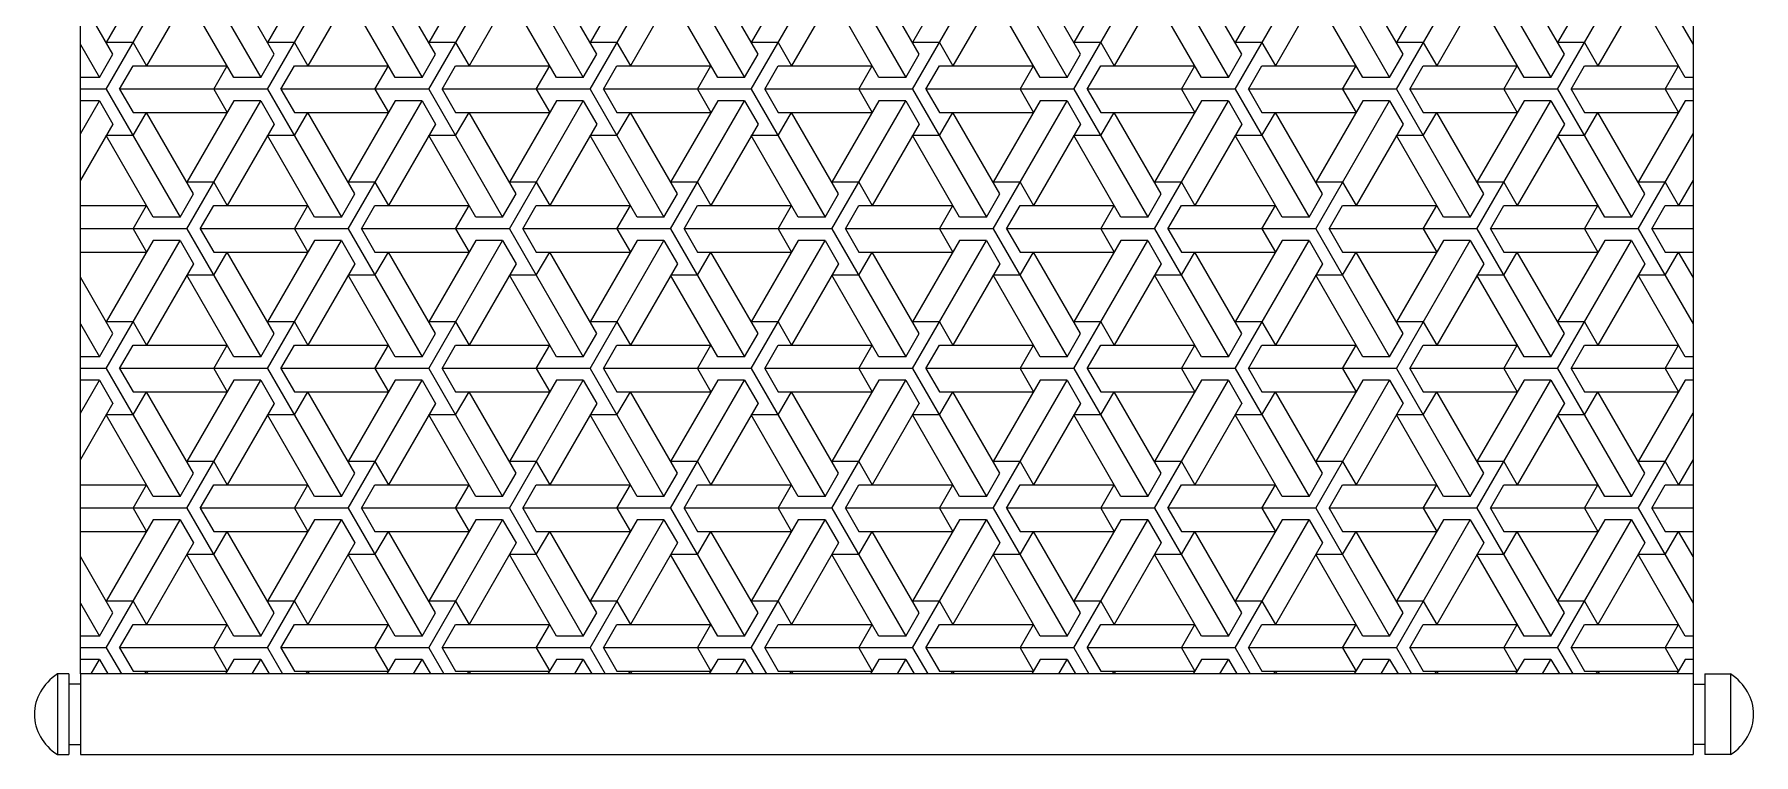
# Model space of a CAD drawing. Header units: millimetres. Extents: x 663 to 1303, y 267 to 1327.
# Drawn here: x 663 to 1303, y 267 to 535 of the extents above; entities that cross this region are included whole.
import ezdxf

# ---------------------------------------------------------------- set-up
doc = ezdxf.new("R2010")
doc.units = ezdxf.units.MM
for name, color, linetype in [('4', 4, 'Continuous'), ('7', 7, 'Continuous'), ('BH', 3, 'Continuous')]:
    doc.layers.add(name, color=color, linetype=linetype)

# ---------------------------------------------------------------- blocks, each defined once
blk = doc.blocks.new('1')
at = {"layer": '7'}
for p, q in [((-930, 16.24), (-930, 5)), ((-900, 16.24), (-930, 16.24)), ((-900, 5), (-900, 16.24)), ((-900, 5), (-930, 5)), ((-930, -700), (-930, 0)), ((-926.25, 5), (-926.25, 0)), ((-903.75, 0), (-903.75, 5)), ((-900, 0), (-900, -700)), ((-900, 0), (-930, 0)), ((-900, -700), (-930, -700)), ((-926.25, -705), (-926.25, -700)), ((-903.75, -700), (-903.75, -705)), ((-900, -705), (-930, -705)), ((-930, -710), (-930, -705)), ((-900, -705), (-900, -710)), ((-900, -710), (-930, -710))]:
    blk.add_line(p, q, dxfattribs=at)
at = {"layer": '7', "extrusion": (0, 0, -1)}
for centre, start_param, end_param in [((-915, 1.24), 5.35589, 7.210481), ((-915, -695), 2.214297, 4.068888)]:
    blk.add_ellipse(centre, major_axis=(0, 25), ratio=0.75, start_param=start_param, end_param=end_param, dxfattribs=at)
blk = doc.blocks.new('A$C46DC61F3')
at = {"layer": 'BH'}
h = blk.add_hatch(dxfattribs=at)
h.set_pattern_fill('ESCHER', color=256, scale=50, style=0)
h.set_pattern_definition([(60, (-8759.93, -1719.73), (-60, -1e-08), [55, -5]), (180, (-8759.93, -1719.73), (30, -51.96152), [55, -5]), (300, (-8759.93, -1719.73), (60, -1e-08), [55, -5]), (60, (-8754.93, -1719.73), (-60, -1e-08), [10, -50]), (300, (-8754.93, -1719.73), (60, -1e-08), [10, -50]), (60, (-8762.43, -1715.397), (-60, -1e-08), [10, -50]), (180, (-8762.43, -1715.397), (30, -51.96152), [10, -50]), (300, (-8762.43, -1724.06), (60, -1e-08), [10, -50]), (180, (-8762.43, -1724.06), (30, -51.96152), [10, -50]), (60, (-8779.93, -1719.73), (-60, -1e-08), [10, -50]), (300, (-8779.93, -1719.73), (60, -1e-08), [10, -50]), (60, (-8749.93, -1737.05), (-60, -1e-08), [10, -50]), (180, (-8749.93, -1737.05), (30, -51.96152), [10, -50]), (300, (-8749.93, -1702.407), (60, -1e-08), [10, -50]), (180, (-8749.93, -1702.407), (30, -51.96152), [10, -50]), (0, (-8749.93, -1711.067), (-30, 51.96152), [35, -25]), (0, (-8749.93, -1728.39), (-30, 51.96152), [35, -25]), (120, (-8757.43, -1706.737), (-60, 1e-08), [35, -25]), (120, (-8772.43, -1715.397), (-60, 1e-08), [35, -25]), (240, (-8772.43, -1724.06), (30, -51.96152), [35, -25]), (240, (-8757.43, -1732.72), (30, -51.96152), [35, -25])])
h.paths.add_polyline_path([(17.14, 1030), (617.14, 1030), (617.14, 30), (17.14, 30)])
edge = h.paths.add_edge_path(flags=16)
edge.add_arc((317.14, 530), 255, 0, 360)
at = {"layer": '4'}
blk.add_lwpolyline([(17.14, 1030), (617.14, 1030), (617.14, 30), (17.14, 30)], close=True, dxfattribs=at)
at = {"layer": '7', "xscale": -1, "yscale": 0.8571428571428571, "rotation": 270}
blk.add_blockref('1', (617.14, 930), dxfattribs=at)

msp = doc.modelspace()

# ---------------------------------------------------------------- block references
msp.add_blockref('A$C46DC61F3', (663.39, 267.04))

doc.saveas('drawing.dxf')
